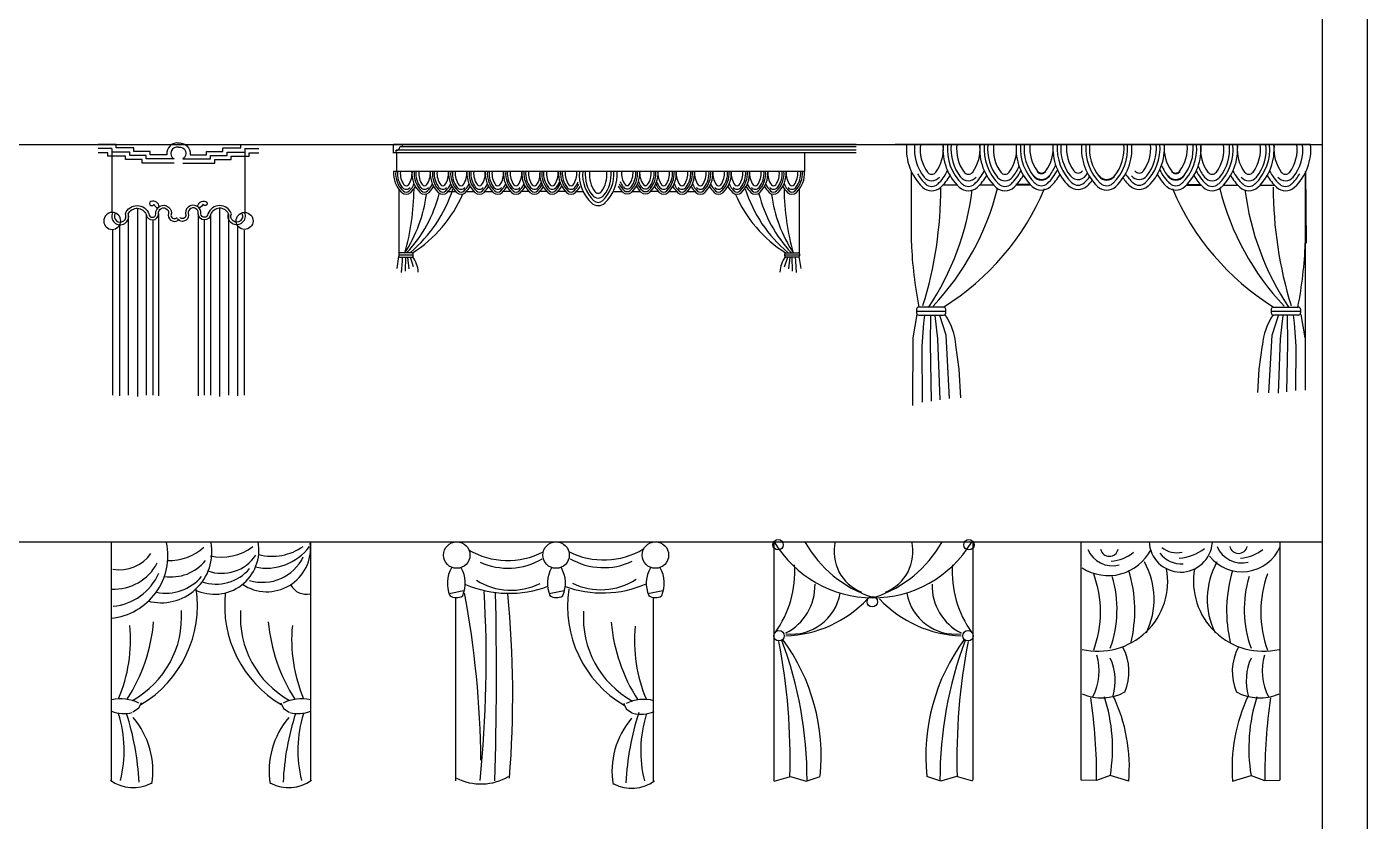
# Model space of a CAD drawing. Header units: inches. Extents: x 9.8 to 52.3, y 14.9 to 39.7.
# Drawn here: x 20.73 to 30.85, y 27.09 to 33.09 of the extents above; entities that cross this region are included whole.
import ezdxf

# ---------------------------------------------------------------- set-up
doc = ezdxf.new("R2010")
doc.units = ezdxf.units.IN
doc.header["$MEASUREMENT"] = 0
for name, color, linetype in [('02', 2, 'Continuous'), ('4', 4, 'Continuous'), ('kadrbm', 4, 'Continuous')]:
    doc.layers.add(name, color=color, linetype=linetype)

# ---------------------------------------------------------------- blocks, each defined once
blk = doc.blocks.new('kadrbm')
at = {"layer": 'kadrbm', "color": 4}
blk.add_lwpolyline([(0, 0), (0, 24.797), (21, 24.797), (21, 0), (0, 0)], close=True, dxfattribs=at)
blk.add_lwpolyline([(20.663, 0.326), (20.663, 24.46), (0.337, 24.46), (0.337, 0.326), (20.663, 0.326)], dxfattribs=at)

msp = doc.modelspace()

# ---------------------------------------------------------------- linework, layer by layer
at = {"layer": '02'}
for p, q in [((26.987, 32.198), (23.495, 32.198)), ((23.495, 32.131), (23.495, 32.198)), ((26.987, 32.179), (23.543, 32.179)), ((23.563, 32.179), (23.563, 32.198)), ((30.418, 32.198), (27.282, 32.198)), ((21.369, 32.167), (21.369, 31.788)), ((22.373, 32.167), (22.373, 31.788)), ((26.987, 32.134), (23.495, 32.134)), ((26.987, 32.154), (23.515, 32.154)), ((23.515, 32.134), (23.515, 32.154)), ((23.519, 31.994), (23.519, 32.134)), ((26.597, 32.134), (26.597, 31.994)), ((26.597, 31.994), (23.496, 31.994)), ((27.404, 31.994), (27.404, 31.452)), ((30.378, 31.994), (30.378, 30.343)), ((30.38, 31.994), (30.385, 31.452)), ((27.751, 31.891), (27.642, 31.891)), ((28.027, 31.891), (27.919, 31.891)), ((28.302, 31.896), (28.193, 31.896)), ((28.304, 31.891), (28.195, 31.891)), ((29.483, 31.891), (29.592, 31.891)), ((29.485, 31.896), (29.593, 31.896)), ((29.759, 31.891), (29.868, 31.891)), ((30.036, 31.891), (30.145, 31.891)), ((23.536, 31.858), (23.536, 31.376)), ((23.909, 31.844), (23.963, 31.844)), ((24.047, 31.844), (24.102, 31.844)), ((24.186, 31.844), (24.24, 31.844)), ((24.378, 31.844), (24.324, 31.844)), ((24.517, 31.844), (24.462, 31.844)), ((24.651, 31.844), (24.601, 31.844)), ((24.797, 31.844), (24.735, 31.844)), ((24.877, 31.844), (24.932, 31.844)), ((25.15, 31.844), (25.219, 31.844)), ((25.298, 31.844), (25.358, 31.844)), ((25.439, 31.846), (25.494, 31.846)), ((25.577, 31.844), (25.631, 31.844)), ((25.715, 31.844), (25.769, 31.844)), ((26.557, 31.858), (26.557, 31.376)), ((21.493, 31.675), (21.493, 30.305)), ((21.562, 31.716), (21.562, 30.294)), ((21.721, 31.675), (21.721, 30.299)), ((22.021, 31.675), (22.021, 30.299)), ((22.18, 31.716), (22.18, 30.294)), ((22.249, 31.675), (22.249, 30.305)), ((21.426, 31.592), (21.426, 30.299)), ((21.628, 31.669), (21.628, 30.305)), ((21.677, 31.628), (21.677, 30.305)), ((22.065, 31.628), (22.065, 30.305)), ((22.114, 31.669), (22.114, 30.305)), ((22.316, 31.592), (22.316, 30.299)), ((21.374, 31.55), (21.374, 30.305)), ((22.368, 31.55), (22.368, 30.305)), ((23.534, 31.371), (23.534, 31.356)), ((23.636, 31.379), (23.542, 31.379)), ((23.644, 31.356), (23.644, 31.371)), ((26.449, 31.356), (26.449, 31.371)), ((26.457, 31.379), (26.551, 31.379)), ((26.559, 31.371), (26.559, 31.356)), ((23.522, 31.262), (23.536, 31.351)), ((23.534, 31.364), (23.644, 31.364)), ((23.542, 31.348), (23.636, 31.348)), ((23.555, 31.232), (23.562, 31.317)), ((23.562, 31.317), (23.564, 31.348)), ((23.586, 31.242), (23.588, 31.347)), ((23.614, 31.259), (23.604, 31.347)), ((23.646, 31.273), (23.622, 31.347)), ((26.447, 31.273), (26.472, 31.347)), ((26.449, 31.364), (26.559, 31.364)), ((26.551, 31.348), (26.457, 31.348)), ((26.479, 31.259), (26.489, 31.347)), ((26.507, 31.242), (26.505, 31.347)), ((26.532, 31.317), (26.529, 31.348)), ((26.538, 31.232), (26.532, 31.317)), ((26.572, 31.262), (26.557, 31.351)), ((27.648, 30.97), (27.46, 30.97)), ((30.138, 30.97), (30.326, 30.97)), ((27.419, 30.737), (27.449, 30.914)), ((27.444, 30.954), (27.444, 30.926)), ((27.444, 30.94), (27.664, 30.94)), ((27.46, 30.909), (27.648, 30.909)), ((27.499, 30.848), (27.505, 30.909)), ((27.548, 30.696), (27.552, 30.906)), ((27.604, 30.731), (27.584, 30.906)), ((27.668, 30.758), (27.619, 30.906)), ((30.122, 30.926), (30.122, 30.954)), ((30.122, 30.94), (30.343, 30.94)), ((30.127, 30.758), (30.176, 30.906)), ((30.326, 30.909), (30.138, 30.909)), ((30.191, 30.731), (30.211, 30.906)), ((30.247, 30.696), (30.243, 30.906)), ((30.296, 30.848), (30.29, 30.909)), ((30.343, 30.954), (30.343, 30.926)), ((30.376, 30.737), (30.346, 30.914)), ((27.486, 30.676), (27.499, 30.848)), ((30.309, 30.676), (30.296, 30.848)), ((27.415, 30.226), (27.419, 30.737)), ((27.488, 30.252), (27.486, 30.676)), ((27.557, 30.261), (27.548, 30.696)), ((27.621, 30.27), (27.604, 30.731)), ((27.693, 30.28), (27.668, 30.758)), ((27.765, 30.502), (27.741, 30.682)), ((30.03, 30.502), (30.054, 30.682)), ((30.104, 30.322), (30.127, 30.758)), ((30.175, 30.319), (30.191, 30.731)), ((30.24, 30.33), (30.247, 30.696)), ((30.307, 30.341), (30.309, 30.676)), ((27.778, 30.285), (27.765, 30.502)), ((30.019, 30.325), (30.03, 30.502))]:
    msp.add_line(p, q, dxfattribs=at)
for points in [[(21.877, 32.208, 0.511642), (21.784, 32.12), (21.659, 32.12), (21.659, 32.146), (21.535, 32.146), (21.535, 32.172), (21.4, 32.172), (21.4, 32.198), (21.265, 32.198)], [(21.871, 32.178, 0.842659), (21.838, 32.089), (21.628, 32.089), (21.628, 32.115), (21.504, 32.115), (21.504, 32.141), (21.369, 32.141)], [(21.865, 32.208, -0.511642), (21.959, 32.12), (22.083, 32.12), (22.083, 32.146), (22.207, 32.146), (22.207, 32.172), (22.342, 32.172), (22.342, 32.198), (22.477, 32.198)], [(21.871, 32.178, -0.842659), (21.904, 32.089), (22.114, 32.089), (22.114, 32.115), (22.239, 32.115), (22.239, 32.141), (22.373, 32.141)], [(21.369, 31.788, -0.000166), (21.369, 31.685, 51.231995), (21.374, 31.685, 5.50958)], [(22.373, 31.788, 0.000166), (22.373, 31.685, -51.231995), (22.368, 31.685, -5.50958)], [(21.374, 31.685, 1.472618), (21.493, 31.675, -0.653975), (21.628, 31.669, 0.947708), (21.721, 31.675, -1.346643), (21.794, 31.664, 0.680819), (21.877, 31.633, 0.096712)], [(21.392, 31.676, 1.603916), (21.471, 31.675, -0.703115), (21.648, 31.674, 0.966616), (21.701, 31.673, -1.25674), (21.815, 31.661, 0.632964), (21.861, 31.647, 0.632964)], [(21.726, 31.726, 0.499669), (21.664, 31.768, 0.70753), (21.664, 31.737, 0.424255), (21.685, 31.747, 0.171282), (21.716, 31.716, -0.09902)], [(22.368, 31.685, -1.472618), (22.249, 31.675, 0.653975), (22.114, 31.669, -0.947708), (22.021, 31.675, 1.346643), (21.948, 31.664, -0.680819), (21.865, 31.633, -0.096712)], [(22.35, 31.676, -1.603916), (22.271, 31.675, 0.703115), (22.094, 31.674, -0.966616), (22.041, 31.673, 1.25674), (21.927, 31.661, -0.632964), (21.881, 31.647, -0.632964)], [(22.016, 31.726, -0.499669), (22.078, 31.768, -0.70753), (22.078, 31.737, -0.424255), (22.057, 31.747, -0.171282), (22.026, 31.716, 0.09902)]]:
    msp.add_lwpolyline(points, format="xyb", dxfattribs=at)
for points in [[(21.369, 32.167), (21.265, 32.167)], [(21.838, 32.058), (21.597, 32.058), (21.597, 32.084), (21.472, 32.084), (21.472, 32.11), (21.338, 32.11), (21.338, 32.136), (21.265, 32.136)], [(21.904, 32.058), (22.145, 32.058), (22.145, 32.084), (22.27, 32.084), (22.27, 32.11), (22.404, 32.11), (22.404, 32.136), (22.477, 32.136)], [(22.373, 32.167), (22.477, 32.167)]]:
    msp.add_lwpolyline(points, dxfattribs=at)
for centre, radius, start, end in [((23.514, 32.184), 0.0304, 271.9117, 349.3849), ((27.762, 32.161), 0.395, 174.6802, 226.3203), ((27.762, 32.161), 0.335, 173.7319, 218.6605), ((27.762, 32.161), 0.292, 172.7993, 216.0186), ((27.354, 32.161), 0.292, 323.9814, 5.131), ((28.038, 32.161), 0.395, 174.6802, 226.3203), ((28.038, 32.161), 0.362, 174.1983, 226.3203), ((28.038, 32.161), 0.335, 173.7319, 218.6605), ((28.038, 32.161), 0.292, 172.7993, 216.0186), ((27.631, 32.161), 0.292, 323.9814, 5.131), ((28.315, 32.161), 0.395, 174.6802, 226.3203), ((28.315, 32.161), 0.362, 174.1983, 226.3203), ((28.315, 32.161), 0.335, 173.7319, 218.6605), ((28.315, 32.161), 0.292, 172.7993, 216.0186), ((27.907, 32.161), 0.292, 323.9814, 5.131), ((28.59, 32.166), 0.395, 175.6445, 226.3203), ((28.59, 32.166), 0.362, 175.2504, 226.3203), ((28.59, 32.166), 0.335, 174.869, 218.6605), ((28.59, 32.17), 0.292, 174.869, 216.0186), ((28.183, 32.17), 0.292, 323.9814, 5.131), ((28.867, 32.17), 0.395, 175.6445, 226.3203), ((28.867, 32.17), 0.362, 175.2504, 226.3203), ((28.867, 32.17), 0.335, 174.869, 218.6605), ((28.867, 32.17), 0.292, 174.869, 216.0186), ((29.083, 32.166), 0.395, 175.0815, 226.3203), ((29.083, 32.166), 0.362, 174.6362, 226.3203), ((29.083, 32.166), 0.335, 174.2052, 218.6605), ((28.675, 32.166), 0.362, 313.6797, 4.7496), ((28.675, 32.166), 0.335, 321.3395, 5.7948), ((28.675, 32.166), 0.395, 313.6797, 4.3556), ((28.92, 32.17), 0.292, 323.9814, 5.131), ((28.92, 32.17), 0.362, 313.6797, 4.7496), ((28.92, 32.17), 0.335, 321.3395, 5.131), ((28.92, 32.17), 0.395, 313.6797, 4.3556), ((29.604, 32.17), 0.292, 174.869, 216.0186), ((29.196, 32.17), 0.292, 323.9814, 5.131), ((29.197, 32.166), 0.362, 313.6797, 4.7496), ((29.197, 32.166), 0.335, 321.3395, 5.131), ((29.197, 32.166), 0.395, 313.6797, 4.3555), ((29.879, 32.161), 0.292, 174.869, 216.0186), ((29.472, 32.161), 0.292, 323.9814, 7.2007), ((29.472, 32.161), 0.362, 313.6797, 5.8017), ((29.472, 32.161), 0.335, 321.3395, 6.2681), ((29.472, 32.161), 0.395, 313.6797, 5.3198), ((30.156, 32.161), 0.292, 174.869, 216.0186), ((29.748, 32.161), 0.292, 323.9814, 7.2007), ((29.748, 32.161), 0.362, 313.6797, 5.8017), ((29.748, 32.161), 0.335, 321.3395, 6.2681), ((29.748, 32.161), 0.395, 313.6797, 5.3198), ((30.433, 32.161), 0.292, 174.869, 216.0186), ((30.025, 32.161), 0.292, 323.9814, 7.2007), ((30.025, 32.161), 0.335, 321.3395, 6.2681), ((30.025, 32.161), 0.395, 313.6797, 5.3198), ((23.692, 31.979), 0.197, 175.6445, 226.3203), ((23.692, 31.979), 0.181, 175.2504, 226.3203), ((23.692, 31.979), 0.168, 174.869, 218.6605), ((23.692, 31.979), 0.146, 174.869, 216.0186), ((23.489, 31.979), 0.146, 323.9814, 5.131), ((23.831, 31.979), 0.197, 175.6445, 226.3203), ((23.831, 31.979), 0.181, 175.2504, 226.3203), ((23.831, 31.979), 0.168, 174.869, 218.6605), ((23.831, 31.979), 0.146, 174.869, 216.0186), ((23.627, 31.979), 0.146, 323.9814, 5.131), ((23.969, 31.979), 0.197, 175.6445, 226.3203), ((23.969, 31.979), 0.181, 175.2504, 226.3203), ((23.969, 31.979), 0.168, 174.869, 218.6605), ((23.969, 31.979), 0.146, 174.869, 216.0186), ((23.765, 31.979), 0.146, 323.9814, 5.131), ((24.107, 31.979), 0.197, 175.6445, 226.3203), ((24.107, 31.979), 0.181, 175.2504, 226.3203), ((24.107, 31.979), 0.168, 174.869, 218.6605), ((24.107, 31.979), 0.146, 174.869, 216.0186), ((23.903, 31.979), 0.146, 323.9814, 5.131), ((24.246, 31.979), 0.197, 175.6445, 226.3203), ((24.246, 31.979), 0.181, 175.2504, 226.3203), ((24.246, 31.979), 0.168, 174.869, 218.6605), ((24.246, 31.979), 0.146, 174.869, 216.0186), ((24.042, 31.979), 0.146, 323.9814, 5.131), ((24.384, 31.979), 0.197, 175.6445, 226.3203), ((24.384, 31.979), 0.181, 175.2504, 226.3203), ((24.384, 31.979), 0.168, 174.869, 218.6605), ((24.384, 31.979), 0.146, 174.869, 216.0186), ((24.18, 31.979), 0.146, 323.9814, 5.131), ((24.522, 31.979), 0.197, 175.6445, 226.3203), ((24.522, 31.979), 0.181, 175.2504, 226.3203), ((24.522, 31.979), 0.168, 174.869, 218.6605), ((24.522, 31.979), 0.146, 174.869, 216.0186), ((24.318, 31.979), 0.146, 323.9814, 5.131), ((24.66, 31.979), 0.197, 175.6445, 226.3203), ((24.66, 31.979), 0.181, 175.2504, 226.3203), ((24.66, 31.979), 0.168, 174.869, 218.6605), ((24.66, 31.979), 0.146, 174.869, 216.0186), ((24.457, 31.979), 0.146, 323.9814, 5.131), ((24.795, 31.979), 0.197, 175.6445, 226.3203), ((24.795, 31.979), 0.181, 175.2504, 226.3203), ((24.795, 31.979), 0.168, 174.869, 218.6605), ((24.795, 31.979), 0.146, 174.869, 216.0186), ((24.592, 31.979), 0.146, 323.9814, 5.131), ((24.937, 31.979), 0.197, 175.6445, 226.3203), ((24.937, 31.979), 0.181, 175.2504, 226.3203), ((24.937, 31.979), 0.168, 174.869, 218.6605), ((24.937, 31.979), 0.146, 174.869, 216.0186), ((24.733, 31.979), 0.146, 323.9814, 5.131), ((25.193, 31.971), 0.296, 175.6445, 226.3203), ((25.193, 31.971), 0.271, 175.2504, 226.3203), ((25.193, 31.971), 0.251, 174.869, 218.6605), ((25.193, 31.971), 0.219, 174.869, 216.0186), ((24.887, 31.971), 0.219, 323.9814, 5.131), ((24.887, 31.971), 0.271, 313.6797, 4.7496), ((24.887, 31.971), 0.251, 321.3395, 5.131), ((24.887, 31.971), 0.296, 313.6797, 4.3556), ((25.361, 31.981), 0.146, 174.869, 216.0186), ((25.157, 31.981), 0.146, 323.9814, 5.131), ((25.157, 31.981), 0.181, 313.6797, 4.7496), ((25.157, 31.981), 0.168, 321.3395, 5.131), ((25.157, 31.981), 0.197, 313.6797, 4.3556), ((25.499, 31.981), 0.146, 174.869, 216.0186), ((25.295, 31.981), 0.146, 323.9814, 5.131), ((25.295, 31.981), 0.181, 313.6797, 4.7496), ((25.295, 31.981), 0.168, 321.3395, 5.131), ((25.295, 31.981), 0.197, 313.6797, 4.3556), ((25.637, 31.981), 0.146, 174.869, 216.0186), ((25.433, 31.979), 0.146, 323.9814, 5.131), ((25.433, 31.979), 0.181, 313.6797, 4.7496), ((25.433, 31.979), 0.168, 321.3395, 5.131), ((25.433, 31.979), 0.197, 313.6797, 4.3556), ((25.775, 31.979), 0.146, 174.869, 216.0186), ((25.571, 31.979), 0.146, 323.9814, 5.131), ((25.571, 31.979), 0.181, 313.6797, 4.7496), ((25.571, 31.979), 0.168, 321.3395, 5.131), ((25.571, 31.979), 0.197, 313.6797, 4.3556), ((25.913, 31.979), 0.146, 174.869, 216.0186), ((25.709, 31.979), 0.146, 323.9814, 5.131), ((25.709, 31.979), 0.181, 313.6797, 4.7496), ((25.709, 31.979), 0.168, 321.3395, 5.131), ((25.709, 31.979), 0.197, 313.6797, 4.3556), ((26.051, 31.979), 0.146, 174.869, 216.0186), ((25.848, 31.979), 0.146, 323.9814, 5.131), ((25.848, 31.979), 0.181, 313.6797, 4.7496), ((25.848, 31.979), 0.168, 321.3395, 5.131), ((25.848, 31.979), 0.197, 313.6797, 4.3556), ((26.19, 31.979), 0.146, 174.869, 216.0186), ((25.986, 31.979), 0.146, 323.9814, 5.131), ((25.986, 31.979), 0.181, 313.6797, 4.7496), ((25.986, 31.979), 0.168, 321.3395, 5.131), ((25.986, 31.979), 0.197, 313.6797, 4.3555), ((26.328, 31.979), 0.146, 174.869, 216.0186), ((26.124, 31.979), 0.146, 323.9814, 5.131), ((26.124, 31.979), 0.181, 313.6797, 4.7496), ((26.124, 31.979), 0.168, 321.3395, 5.131), ((26.124, 31.979), 0.197, 313.6797, 4.3555), ((26.466, 31.979), 0.146, 174.869, 216.0186), ((26.262, 31.979), 0.146, 323.9814, 5.131), ((26.262, 31.979), 0.181, 313.6797, 4.7496), ((26.262, 31.979), 0.168, 321.3395, 5.131), ((26.262, 31.979), 0.197, 313.6797, 4.3555), ((26.605, 31.979), 0.146, 174.869, 216.0186), ((26.401, 31.979), 0.146, 323.9814, 5.131), ((26.401, 31.979), 0.181, 313.6797, 4.7496), ((26.401, 31.979), 0.168, 321.3395, 5.131), ((26.401, 31.979), 0.197, 313.6797, 4.3555), ((27.762, 32.161), 0.362, 210.6891, 226.3203), ((27.558, 32.013), 0.0399, 216.0186, 323.9814), ((27.354, 32.161), 0.362, 313.6797, 333.5597), ((27.835, 32.013), 0.0399, 216.0186, 323.9814), ((27.631, 32.161), 0.362, 313.6797, 333.5597), ((28.111, 32.013), 0.0399, 216.0186, 323.9814), ((27.907, 32.161), 0.362, 313.6797, 333.5597), ((27.907, 32.161), 0.335, 321.3395, 337.8681), ((28.387, 32.022), 0.0399, 216.0186, 323.9814), ((28.386, 32.018), 0.0399, 216.0186, 323.9814), ((28.182, 32.166), 0.362, 313.6797, 333.5597), ((28.182, 32.166), 0.335, 321.3395, 337.8681), ((28.663, 32.007), 0.0741, 218.6605, 341.3584), ((28.663, 32.022), 0.0399, 216.0186, 323.9814), ((29.327, 32.17), 0.362, 212.278, 226.3203), ((29.124, 32.022), 0.0399, 216.0186, 323.9814), ((29.604, 32.166), 0.362, 206.4403, 226.3203), ((29.604, 32.166), 0.335, 202.1319, 218.6605), ((29.4, 32.022), 0.0399, 216.0186, 323.9814), ((29.401, 32.018), 0.0399, 216.0186, 323.9814), ((29.879, 32.161), 0.362, 206.4403, 226.3203), ((29.879, 32.161), 0.335, 202.1319, 218.6605), ((29.675, 32.013), 0.0399, 216.0186, 323.9814), ((30.156, 32.161), 0.362, 206.4403, 226.3203), ((29.952, 32.013), 0.0399, 216.0186, 323.9814), ((30.433, 32.161), 0.362, 206.4403, 226.3203), ((30.229, 32.013), 0.0399, 216.0186, 323.9814), ((30.025, 32.161), 0.362, 313.6797, 329.3109), ((23.591, 31.905), 0.0199, 216.0186, 323.9814), ((23.489, 31.979), 0.181, 313.6797, 333.5597), ((23.489, 31.979), 0.197, 313.6797, 330.1152), ((23.729, 31.905), 0.0199, 216.0186, 323.9814), ((23.627, 31.979), 0.181, 313.6797, 333.5597), ((23.627, 31.979), 0.197, 313.6797, 330.1152), ((23.867, 31.905), 0.0199, 216.0186, 323.9814), ((23.765, 31.979), 0.181, 313.6797, 333.5597), ((23.765, 31.979), 0.197, 313.6797, 330.1152), ((24.005, 31.905), 0.0199, 216.0186, 323.9814), ((23.903, 31.979), 0.181, 313.6797, 333.5597), ((23.903, 31.979), 0.197, 313.6797, 330.1152), ((24.144, 31.905), 0.0199, 216.0186, 323.9814), ((24.042, 31.979), 0.181, 313.6797, 333.5597), ((24.042, 31.979), 0.197, 313.6797, 330.1152), ((24.282, 31.905), 0.0199, 216.0186, 323.9814), ((24.18, 31.979), 0.181, 313.6797, 333.5597), ((24.18, 31.979), 0.197, 313.6797, 330.1152), ((24.42, 31.905), 0.0199, 216.0186, 323.9814), ((24.318, 31.979), 0.181, 313.6797, 333.5597), ((24.318, 31.979), 0.197, 313.6797, 330.1152), ((24.559, 31.905), 0.0199, 216.0186, 323.9814), ((24.457, 31.979), 0.181, 313.6797, 333.5597), ((24.457, 31.979), 0.168, 321.3395, 337.8681), ((24.457, 31.979), 0.197, 313.6797, 330.1152), ((24.693, 31.905), 0.0199, 216.0186, 323.9814), ((24.592, 31.979), 0.181, 313.6797, 333.5597), ((24.592, 31.979), 0.168, 321.3395, 337.8681), ((24.592, 31.979), 0.197, 313.6797, 331.1916), ((24.599, 31.979), 0.168, 321.3395, 337.8681), ((24.835, 31.905), 0.0199, 216.0186, 323.9814), ((24.733, 31.979), 0.181, 313.6797, 333.5597), ((24.733, 31.979), 0.168, 321.3395, 337.8681), ((24.733, 31.979), 0.197, 313.6797, 330.1152), ((25.361, 31.981), 0.197, 209.8848, 226.3203), ((25.361, 31.981), 0.181, 206.4403, 226.3203), ((25.361, 31.981), 0.168, 202.1319, 218.6605), ((25.259, 31.9), 0.037, 218.6605, 321.3395), ((25.259, 31.907), 0.0199, 216.0186, 323.9814), ((25.499, 31.981), 0.197, 209.8848, 226.3203), ((25.499, 31.981), 0.181, 206.4403, 226.3203), ((25.499, 31.981), 0.168, 202.1319, 218.6605), ((25.397, 31.9), 0.037, 218.6605, 321.3395), ((25.397, 31.907), 0.0199, 216.0186, 323.9814), ((25.637, 31.979), 0.197, 209.8848, 226.3203), ((25.637, 31.979), 0.181, 206.4403, 226.3203), ((25.637, 31.979), 0.168, 202.1319, 218.6605), ((25.535, 31.905), 0.0199, 216.0186, 323.9814), ((25.775, 31.979), 0.197, 209.8848, 226.3203), ((25.775, 31.979), 0.181, 206.4403, 226.3203), ((25.673, 31.905), 0.0199, 216.0186, 323.9814), ((25.913, 31.979), 0.197, 209.8848, 226.3203), ((25.913, 31.979), 0.181, 206.4403, 226.3203), ((25.811, 31.905), 0.0199, 216.0186, 323.9814), ((26.051, 31.979), 0.197, 209.8848, 226.3203), ((26.051, 31.979), 0.181, 206.4403, 226.3203), ((25.949, 31.905), 0.0199, 216.0186, 323.9814), ((26.19, 31.979), 0.197, 209.8848, 226.3203), ((26.19, 31.979), 0.181, 206.4403, 226.3203), ((26.088, 31.905), 0.0199, 216.0186, 323.9814), ((26.328, 31.979), 0.197, 209.8848, 226.3203), ((26.328, 31.979), 0.181, 206.4403, 226.3203), ((26.226, 31.905), 0.0199, 216.0186, 323.9814), ((26.466, 31.979), 0.197, 209.8848, 226.3203), ((26.466, 31.979), 0.181, 206.4403, 226.3203), ((26.364, 31.905), 0.0199, 216.0186, 323.9814), ((26.605, 31.979), 0.197, 209.8848, 226.3203), ((26.605, 31.979), 0.181, 206.4403, 226.3203), ((26.503, 31.905), 0.0199, 216.0186, 323.9814), ((27.558, 31.948), 0.0995, 226.3203, 313.6797), ((24.569, 31.879), 3.058, 342.9215, 359.9354), ((27.558, 31.998), 0.0741, 218.6605, 321.3395), ((27.558, 31.948), 0.0668, 226.3203, 313.6797), ((27.354, 32.161), 0.395, 313.6797, 330.1152), ((27.835, 31.948), 0.0995, 226.3203, 313.6797), ((27.835, 31.998), 0.0741, 218.6605, 321.3395), ((27.835, 31.948), 0.0668, 226.3203, 313.6797), ((27.631, 32.161), 0.395, 313.6797, 330.1152), ((28.111, 31.948), 0.0995, 226.3203, 313.6797), ((28.111, 31.998), 0.0741, 218.6605, 321.3395), ((28.111, 31.948), 0.0668, 226.3203, 313.6797), ((27.907, 32.161), 0.395, 313.6797, 330.1152), ((28.386, 31.953), 0.0995, 226.3203, 313.6797), ((28.386, 32.003), 0.0741, 218.6605, 321.3395), ((28.387, 32.007), 0.0741, 218.6605, 321.3395), ((28.386, 31.953), 0.0668, 226.3203, 313.6797), ((28.182, 32.166), 0.395, 313.6797, 330.1152), ((28.663, 31.957), 0.0995, 226.3203, 313.6797), ((28.663, 31.957), 0.0668, 226.3203, 313.6797), ((28.459, 32.17), 0.362, 313.6797, 323.4356), ((28.459, 32.17), 0.395, 313.6797, 321.8559), ((28.879, 31.953), 0.0995, 226.3203, 313.6797), ((28.879, 32.007), 0.0741, 218.6605, 321.3395), ((28.879, 32.003), 0.0741, 218.6605, 321.3395), ((28.879, 31.953), 0.0668, 226.3203, 313.6797), ((29.327, 32.17), 0.395, 214.6116, 226.3203), ((29.124, 31.957), 0.0995, 226.3203, 313.6797), ((29.124, 32.007), 0.0741, 218.6605, 321.3395), ((29.124, 31.957), 0.0668, 226.3203, 313.6797), ((29.604, 32.166), 0.395, 209.8848, 226.3203), ((29.401, 31.953), 0.0995, 226.3203, 313.6797), ((29.4, 32.007), 0.0741, 218.6605, 321.3395), ((29.401, 32.003), 0.0741, 218.6605, 321.3395), ((29.401, 31.953), 0.0668, 226.3203, 313.6797), ((29.879, 32.161), 0.395, 209.8848, 226.3203), ((29.675, 31.948), 0.0995, 226.3203, 313.6797), ((29.675, 31.998), 0.0741, 218.6605, 321.3395), ((29.675, 31.948), 0.0668, 226.3203, 313.6797), ((30.156, 32.161), 0.395, 209.8848, 226.3203), ((29.952, 31.948), 0.0995, 226.3203, 313.6797), ((29.952, 31.998), 0.0741, 218.6605, 321.3395), ((29.952, 31.948), 0.0668, 226.3203, 313.6797), ((30.433, 32.161), 0.395, 209.8848, 226.3203), ((33.194, 31.879), 3.058, 180.0646, 197.0785), ((30.229, 31.948), 0.0995, 226.3203, 313.6797), ((30.229, 31.998), 0.0741, 218.6605, 321.3395), ((30.229, 31.948), 0.0668, 226.3203, 313.6797), ((23.591, 31.872), 0.0497, 226.3203, 313.6797), ((23.591, 31.897), 0.037, 218.6605, 321.3395), ((23.591, 31.872), 0.0334, 226.3203, 313.6797), ((22.715, 31.952), 1.037, 326.3734, 352.7548), ((21.808, 31.881), 1.842, 344.1647, 359.2612), ((22.87, 32.068), 0.999, 316.6057, 345.9526), ((22.947, 32.181), 1.046, 310.22, 342.2609), ((23.119, 32.206), 0.976, 302.0053, 337.0534), ((23.729, 31.872), 0.0497, 226.3203, 313.6797), ((23.729, 31.897), 0.037, 218.6605, 321.3395), ((23.729, 31.872), 0.0334, 226.3203, 313.6797), ((23.867, 31.872), 0.0497, 226.3203, 313.6797), ((23.867, 31.897), 0.037, 218.6605, 321.3395), ((23.867, 31.872), 0.0334, 226.3203, 313.6797), ((24.005, 31.872), 0.0497, 226.3203, 313.6797), ((24.005, 31.897), 0.037, 218.6605, 321.3395), ((24.005, 31.872), 0.0334, 226.3203, 313.6797), ((24.144, 31.872), 0.0497, 226.3203, 313.6797), ((24.144, 31.897), 0.037, 218.6605, 321.3395), ((24.144, 31.872), 0.0334, 226.3203, 313.6797), ((24.282, 31.872), 0.0497, 226.3203, 313.6797), ((24.282, 31.897), 0.037, 218.6605, 321.3395), ((24.282, 31.872), 0.0334, 226.3203, 313.6797), ((24.42, 31.872), 0.0497, 226.3203, 313.6797), ((24.42, 31.897), 0.037, 218.6605, 321.3395), ((24.42, 31.872), 0.0334, 226.3203, 313.6797), ((24.559, 31.872), 0.0497, 226.3203, 313.6797), ((24.559, 31.897), 0.037, 218.6605, 321.3395), ((24.559, 31.872), 0.0334, 226.3203, 313.6797), ((24.693, 31.872), 0.0497, 226.3203, 313.6797), ((24.693, 31.897), 0.037, 218.6605, 321.3395), ((24.693, 31.872), 0.0334, 226.3203, 313.6797), ((24.835, 31.872), 0.0497, 226.3203, 313.6797), ((24.835, 31.897), 0.037, 218.6605, 321.3395), ((24.835, 31.872), 0.0334, 226.3203, 313.6797), ((25.04, 31.849), 0.0556, 218.6605, 321.3395), ((25.04, 31.811), 0.0501, 226.3203, 313.6797), ((25.04, 31.86), 0.0299, 216.0186, 323.9814), ((25.259, 31.875), 0.0497, 226.3203, 313.6797), ((25.259, 31.875), 0.0334, 226.3203, 313.6797), ((25.397, 31.875), 0.0497, 226.3203, 313.6797), ((25.397, 31.875), 0.0334, 226.3203, 313.6797), ((25.535, 31.872), 0.0497, 226.3203, 313.6797), ((25.535, 31.897), 0.037, 218.6605, 321.3395), ((25.535, 31.872), 0.0334, 226.3203, 313.6797), ((25.673, 31.872), 0.0497, 226.3203, 313.6797), ((25.673, 31.897), 0.037, 218.6605, 321.3395), ((25.673, 31.872), 0.0334, 226.3203, 313.6797), ((25.811, 31.872), 0.0497, 226.3203, 313.6797), ((25.811, 31.897), 0.037, 218.6605, 321.3395), ((25.811, 31.872), 0.0334, 226.3203, 313.6797), ((25.949, 31.872), 0.0497, 226.3203, 313.6797), ((25.949, 31.897), 0.037, 218.6605, 321.3395), ((25.949, 31.872), 0.0334, 226.3203, 313.6797), ((26.088, 31.872), 0.0497, 226.3203, 313.6797), ((26.088, 31.897), 0.037, 218.6605, 321.3395), ((26.088, 31.872), 0.0334, 226.3203, 313.6797), ((26.974, 32.206), 0.976, 202.9466, 237.9947), ((27.146, 32.181), 1.046, 197.7391, 229.78), ((26.226, 31.872), 0.0497, 226.3203, 313.6797), ((26.226, 31.897), 0.037, 218.6605, 321.3395), ((26.226, 31.872), 0.0334, 226.3203, 313.6797), ((27.223, 32.068), 0.999, 194.0474, 223.3943), ((26.364, 31.872), 0.0497, 226.3203, 313.6797), ((26.364, 31.897), 0.037, 218.6605, 321.3395), ((26.364, 31.872), 0.0334, 226.3203, 313.6797), ((27.378, 31.952), 1.037, 187.2452, 213.6266), ((28.285, 31.881), 1.842, 180.7388, 195.8353), ((26.503, 31.872), 0.0497, 226.3203, 313.6797), ((26.503, 31.897), 0.037, 218.6605, 321.3395), ((26.503, 31.872), 0.0334, 226.3203, 313.6797), ((25.806, 32.116), 2.075, 326.3734, 352.7548), ((26.117, 32.349), 1.997, 316.6057, 345.9526), ((26.614, 32.625), 1.951, 302.0053, 337.0534), ((31.172, 32.625), 1.951, 202.9466, 237.9947), ((31.67, 32.349), 1.997, 194.0474, 223.3943), ((31.981, 32.116), 2.075, 187.2452, 213.6266), ((25.04, 31.811), 0.0746, 226.3203, 313.6797), ((23.542, 31.371), 0.00808, 90, 180), ((23.636, 31.371), 0.00808, 0, 90), ((26.457, 31.371), 0.00808, 90, 180), ((26.551, 31.371), 0.00808, 0, 90), ((30.435, 31.559), 3.032, 182.0201, 191.1979), ((27.348, 31.559), 3.032, 348.8021, 357.9799), ((23.542, 31.356), 0.00808, 180, 270), ((23.636, 31.356), 0.00808, 270, 360), ((23.438, 31.213), 0.245, 5.1168, 34.0563), ((26.655, 31.213), 0.245, 145.9437, 174.8832), ((26.457, 31.356), 0.00808, 180, 270), ((26.551, 31.356), 0.00808, 270, 0), ((27.46, 30.954), 0.0162, 90, 180), ((30.138, 30.954), 0.0162, 90, 180), ((30.326, 30.954), 0.0162, 0, 90), ((27.46, 30.926), 0.0162, 180, 270), ((27.252, 30.638), 0.491, 5.1168, 33.9023), ((30.543, 30.638), 0.491, 146.0977, 174.8832), ((30.138, 30.926), 0.0162, 180, 270), ((30.326, 30.926), 0.0162, 270, 0)]:
    msp.add_arc(centre, radius, start, end, dxfattribs=at)
at = {"layer": '4'}
for p, q in [((10.182, 32.198), (30.509, 32.198)), ((27.664, 30.926), (27.664, 30.954)), ((10.182, 29.198), (30.509, 29.198)), ((21.367, 27.398), (21.367, 29.198)), ((21.367, 29.198), (22.867, 29.198)), ((22.867, 29.198), (22.867, 27.398)), ((26.368, 29.198), (27.868, 29.198)), ((26.368, 27.392), (26.368, 29.198)), ((27.868, 29.198), (27.868, 27.398)), ((28.687, 27.398), (28.687, 29.198)), ((28.687, 29.198), (30.187, 29.198)), ((30.187, 29.198), (30.187, 27.398)), ((23.915, 28.808), (24.027, 28.83)), ((23.966, 27.393), (23.966, 28.777)), ((24.67, 28.808), (24.783, 28.83)), ((25.416, 28.808), (25.529, 28.83)), ((25.456, 28.778), (25.456, 27.393)), ((21.569, 27.939), (21.526, 27.912)), ((21.591, 27.982), (21.569, 27.939)), ((22.644, 27.982), (22.665, 27.939)), ((22.665, 27.939), (22.708, 27.912)), ((25.232, 27.977), (25.254, 27.934)), ((25.237, 27.977), (25.237, 27.966)), ((25.254, 27.934), (25.297, 27.907)), ((26.369, 27.392), (26.493, 27.426)), ((26.493, 27.426), (26.61, 27.39)), ((26.61, 27.39), (26.716, 27.427)), ((27.627, 27.39), (27.521, 27.427)), ((27.744, 27.426), (27.627, 27.39)), ((27.868, 27.392), (27.744, 27.426)), ((28.906, 27.434), (28.803, 27.397)), ((29.045, 27.39), (28.906, 27.434)), ((29.829, 27.39), (29.969, 27.434)), ((29.969, 27.434), (30.071, 27.397)), ((28.803, 27.397), (28.687, 27.398)), ((30.071, 27.397), (30.187, 27.398))]:
    msp.add_line(p, q, dxfattribs=at)
for centre, radius in [((23.972, 29.098), 0.1), ((24.722, 29.098), 0.1), ((25.472, 29.098), 0.1), ((26.398, 29.176), 0.0395), ((27.839, 29.176), 0.0395), ((27.109, 28.746), 0.0395), ((26.405, 28.489), 0.0395), ((27.832, 28.489), 0.0395)]:
    msp.add_circle(centre, radius, dxfattribs=at)
for centre, radius, start, end in [((27.648, 30.954), 0.0162, 0, 90), ((27.648, 30.926), 0.0162, 270, 0), ((21.317, 29.094), 0.475, 275.7666, 11.9933), ((21.741, 29.121), 0.383, 254.6702, 10.8219), ((21.799, 29.449), 0.393, 268.4433, 312.0921), ((22.144, 29.137), 0.335, 243.9347, 10.4721), ((22.194, 29.476), 0.394, 257.7614, 307.2769), ((22.539, 29.151), 0.33, 235.9316, 6.3466), ((22.536, 29.402), 0.403, 257.6289, 323.6349), ((22.578, 29.498), 0.409, 255.8217, 305.1537), ((25.082, 29.645), 0.584, 243.181, 300.9784), ((27.115, 29.644), 0.869, 210.8778, 328.701), ((27.394, 29.645), 0.911, 209.7975, 251.3137), ((27.148, 29.123), 0.327, 166.38, 248.5462), ((26.843, 29.645), 0.911, 288.6863, 330.2025), ((27.089, 29.123), 0.327, 291.4538, 13.62), ((29.438, 29.208), 0.239, 181.9402, 356.2988), ((29.408, 29.292), 0.177, 230.0782, 283.1625), ((29.402, 29.425), 0.351, 274.1028, 307.934), ((29.9, 29.287), 0.315, 218.6823, 336.9027), ((29.897, 29.239), 0.2, 202.3682, 284.5474), ((29.874, 29.178), 0.0676, 192.5833, 347.4167), ((21.426, 29.275), 0.289, 260.1958, 325.0116), ((21.818, 29.262), 0.329, 260.7437, 321.3007), ((22.198, 29.27), 0.31, 250.0184, 326.26), ((22.506, 29.234), 0.342, 253.3845, 334.1937), ((24.357, 29.641), 0.584, 239.6278, 297.2904), ((24.359, 29.508), 0.509, 245.5555, 300.4653), ((25.081, 29.512), 0.509, 240.1409, 295.0507), ((28.891, 29.306), 0.363, 236.9692, 332.9655), ((28.922, 29.217), 0.2, 202.3682, 284.5474), ((28.899, 29.156), 0.0676, 192.5833, 347.4167), ((28.89, 29.361), 0.309, 274.2887, 308.4138), ((28.66, 28.764), 0.577, 333.9225, 29.2194), ((29.446, 29.241), 0.21, 218.0087, 272.7875), ((30.215, 28.764), 0.577, 150.7806, 206.0775), ((29.866, 29.383), 0.309, 274.2887, 308.4138), ((21.385, 29.21), 0.369, 266.9843, 332.2532), ((21.337, 29.131), 0.422, 275.5178, 336.2582), ((22.155, 29.209), 0.331, 251.6128, 320.0017), ((24.133, 28.885), 0.232, 149.7697, 203.492), ((23.805, 28.886), 0.232, 336.2464, 29.9687), ((24.889, 28.885), 0.232, 149.7697, 203.492), ((24.561, 28.886), 0.232, 336.2464, 29.9687), ((25.635, 28.885), 0.232, 149.7697, 203.492), ((25.307, 28.886), 0.232, 336.2464, 29.9687), ((25.747, 28.968), 0.777, 323.9649, 4.1141), ((28.49, 28.968), 0.777, 175.8859, 216.0351), ((28.813, 28.899), 0.527, 256.8113, 10.4359), ((27.992, 28.668), 0.84, 339.8541, 20.1459), ((28.059, 28.679), 1.032, 346.0757, 16.9824), ((30.061, 28.899), 0.527, 169.5641, 283.1887), ((30.816, 28.679), 1.032, 163.0176, 193.9243), ((30.882, 28.668), 0.84, 159.8541, 200.1459), ((21.145, 28.718), 0.87, 300.5537, 8.4522), ((21.776, 29.16), 0.35, 258.3352, 320.3059), ((22.838, 28.94), 0.138, 210.0353, 282.4994), ((24.367, 29.651), 0.842, 246.9808, 290.4439), ((24.383, 29.321), 0.489, 237.575, 296.4822), ((25.072, 29.654), 0.842, 250.1623, 293.0954), ((25.678, 28.713), 0.87, 171.5478, 239.4463), ((25.059, 29.325), 0.489, 244.1239, 303.0311), ((26.28, 28.866), 0.397, 296.4185, 1.6035), ((27.957, 28.866), 0.397, 178.3965, 243.5815), ((28.094, 28.687), 0.863, 340.1402, 16.7603), ((30.78, 28.687), 0.863, 163.2397, 199.8598), ((23.09, 28.718), 0.87, 173.8327, 239.4463), ((23.972, 28.866), 0.0897, 235.0841, 300.9236), ((16.853, 27.473), 7.302, 0.5932, 10.56), ((15.565, 28.295), 8.63, 354.0148, 3.514), ((-2.697, 28.22), 26.969, 358.2458, 1.2556), ((16.453, 28.039), 7.942, 355.4799, 5.5349), ((24.727, 28.866), 0.0897, 235.0841, 300.9236), ((25.473, 28.866), 0.0897, 235.0841, 300.9236), ((26.5, 28.873), 0.372, 263.2694, 350.4156), ((26.429, 29.371), 0.883, 271.8052, 316.8341), ((27.808, 29.371), 0.883, 223.1659, 268.1948), ((27.737, 28.873), 0.372, 189.5844, 276.7306), ((21.178, 28.629), 0.717, 298.8606, 3.9929), ((23.056, 28.629), 0.717, 176.0071, 241.1394), ((25.645, 28.624), 0.717, 176.0071, 241.1394), ((20.368, 28.456), 1.141, 337.1145, 5.5853), ((20.407, 28.705), 1.282, 327.1284, 355.0619), ((23.827, 28.705), 1.282, 184.9381, 212.8716), ((23.867, 28.456), 1.141, 174.4147, 202.8855), ((26.416, 28.701), 1.282, 184.9381, 212.8716), ((26.455, 28.451), 1.141, 174.4147, 202.8855), ((21.828, 27.563), 4.661, 358.2997, 10.9061), ((23.623, 27.401), 2.994, 359.9304, 20.5591), ((25.228, 27.575), 1.496, 354.3455, 36.2404), ((29.009, 27.575), 1.496, 143.7596, 185.6545), ((30.614, 27.401), 2.994, 159.4409, 180.0696), ((32.409, 27.563), 4.661, 169.0939, 181.7003), ((28.405, 28.221), 0.417, 332.3698, 16.9905), ((28.653, 28.217), 0.394, 337.1214, 27.8627), ((30.221, 28.217), 0.394, 152.1373, 202.8786), ((30.47, 28.221), 0.417, 163.0095, 207.6302), ((28.513, 28.146), 0.43, 344.9441, 23.8621), ((30.362, 28.146), 0.43, 156.1379, 195.0559), ((28.839, 28.397), 0.377, 247.2193, 297.9807), ((27.789, 27.494), 1.261, 355.2535, 25.3763), ((31.086, 27.494), 1.261, 154.6237, 184.7465), ((30.035, 28.397), 0.377, 242.0193, 292.7807), ((21.438, 27.705), 0.307, 63.9991, 103.2342), ((22.797, 27.705), 0.307, 76.7658, 116.0009), ((25.385, 27.701), 0.307, 75.7637, 116.0009), ((24.737, 27.423), 4.066, 359.6387, 8.4448), ((27.64, 27.638), 1.283, 350.8285, 17.6527), ((31.235, 27.638), 1.283, 162.3473, 189.1715), ((34.138, 27.423), 4.066, 171.5552, 180.3613), ((21.461, 28.174), 0.272, 249.8126, 283.1379), ((20.538, 27.623), 0.924, 345.8466, 17.3484), ((19.57, 27.287), 2.006, 2.7502, 17.8744), ((21.061, 27.47), 0.617, 350.6334, 40.4719), ((23.173, 27.47), 0.617, 139.5281, 189.3666), ((24.665, 27.287), 2.006, 162.1256, 177.2498), ((22.774, 28.174), 0.272, 256.8621, 290.1874), ((23.697, 27.623), 0.924, 162.6516, 194.1534), ((25.761, 27.465), 0.617, 139.5281, 189.3666), ((27.253, 27.283), 2.006, 161.8335, 177.2498), ((25.362, 28.169), 0.272, 256.8621, 291.6107), ((26.285, 27.619), 0.924, 162.6516, 194.1534), ((24.155, 27.791), 0.421, 243.8494, 299.7276), ((26.716, 27.428), 0.0005, 289.6357, 354.3455), ((27.521, 27.428), 0.0005, 185.6545, 250.3643), ((21.53, 27.636), 0.294, 233.9849, 297.5086), ((22.704, 27.636), 0.294, 242.4914, 306.0151), ((25.293, 27.631), 0.294, 242.4914, 306.0151), ((26.369, 27.392), 0.0005, 180, 285.5094)]:
    msp.add_arc(centre, radius, start, end, dxfattribs=at)

# ---------------------------------------------------------------- block references
at = {"layer": 'kadrbm'}
msp.add_blockref('kadrbm', (9.845, 14.872), dxfattribs=at)

doc.saveas('drawing.dxf')
